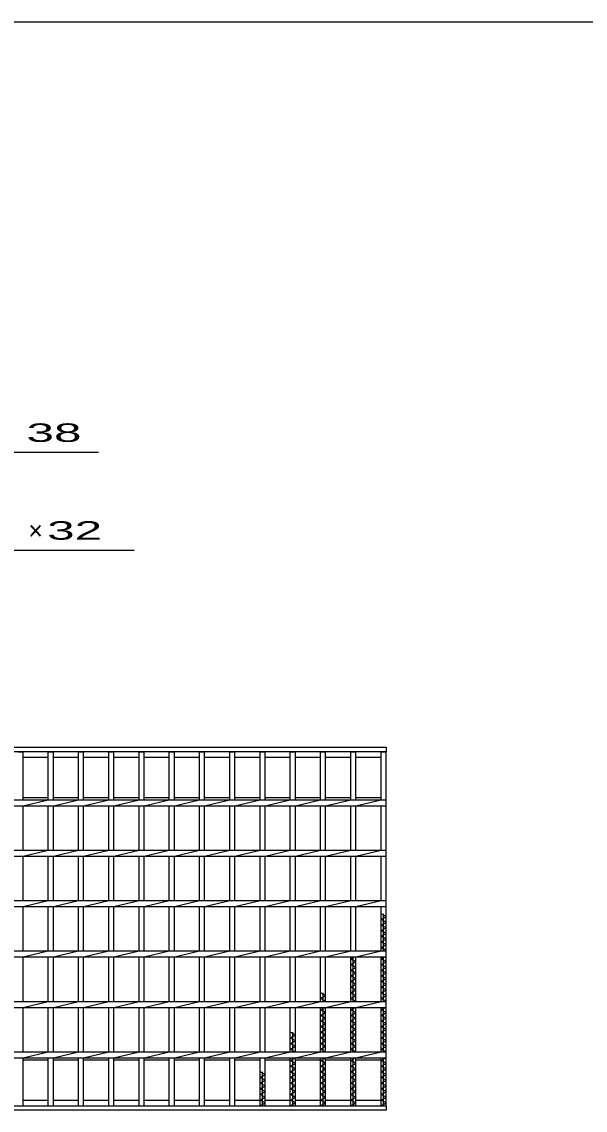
# Model space of a CAD drawing. Units: millimetres, scale not verified. Extents: x -1820 to 1731, y -1282 to 1054.
# Drawn here: x -785 to -227, y -26 to 1054 of the extents above; entities that cross this region are included whole.
import ezdxf
from ezdxf.enums import TextEntityAlignment as Align

# ---------------------------------------------------------------- set-up
doc = ezdxf.new("R2010")
doc.units = ezdxf.units.MM
doc.header["$LTSCALE"] = 10
for name, color, linetype, lineweight in [('0_2', 150, 'Continuous', 25), ('16', 3, 'Continuous', 25), ('22', 4, 'Continuous', 25)]:
    doc.layers.add(name, color=color, linetype=linetype, lineweight=lineweight)
doc.styles.add('ベクトル', font='')
doc.styles.get('ベクトル').set_extended_font_data('ベクトル')

msp = doc.modelspace()

# ---------------------------------------------------------------- linework, layer by layer
at = {"layer": '0_2'}
msp.add_line((-1729, 1053.5), (1731, 1053.5), dxfattribs=at)
at = {"layer": '16'}
for p, q in [((-1419, 334), (-424, 334)), ((-424, 329.5), (-1419, 329.5)), ((-789, 329.5), (-784, 329.5)), ((-784, 282), (-784, 329.5)), ((-784, 324), (-759, 324)), ((-759, 282), (-759, 329.5)), ((-759, 329.5), (-754, 329.5)), ((-754, 282), (-754, 329.5)), ((-754, 324), (-729, 324)), ((-729, 282), (-729, 329.5)), ((-729, 329.5), (-724, 329.5)), ((-724, 282), (-724, 329.5)), ((-724, 324), (-699, 324)), ((-699, 282), (-699, 329.5)), ((-699, 329.5), (-694, 329.5)), ((-694, 282), (-694, 329.5)), ((-694, 324), (-669, 324)), ((-669, 282), (-669, 329.5)), ((-669, 329.5), (-664, 329.5)), ((-664, 282), (-664, 329.5)), ((-664, 324), (-639, 324)), ((-639, 282), (-639, 329.5)), ((-639, 329.5), (-634, 329.5)), ((-634, 282), (-634, 329.5)), ((-634, 324), (-609, 324)), ((-609, 282), (-609, 329.5)), ((-609, 329.5), (-604, 329.5)), ((-604, 282), (-604, 329.5)), ((-604, 324), (-579, 324)), ((-579, 282), (-579, 329.5)), ((-579, 329.5), (-574, 329.5)), ((-574, 282), (-574, 329.5)), ((-574, 324), (-549, 324)), ((-549, 282), (-549, 329.5)), ((-549, 329.5), (-544, 329.5)), ((-544, 282), (-544, 329.5)), ((-544, 324), (-519, 324)), ((-519, 282), (-519, 329.5)), ((-519, 329.5), (-514, 329.5)), ((-514, 282), (-514, 329.5)), ((-514, 324), (-489, 324)), ((-489, 282), (-489, 329.5)), ((-489, 329.5), (-484, 329.5)), ((-484, 282), (-484, 329.5)), ((-484, 324), (-459, 324)), ((-459, 282), (-459, 329.5)), ((-459, 329.5), (-454, 329.5)), ((-454, 282), (-454, 329.5)), ((-454, 324), (-429, 324)), ((-429, 282), (-429, 329.5)), ((-429, 329.5), (-424, 329.5)), ((-424, 334), (-424, 329.5)), ((-424, -21.5), (-424, 329.5)), ((-1419, 282), (-424, 282)), ((-784, 284), (-759, 284)), ((-784, 276), (-759, 282)), ((-754, 284), (-729, 284)), ((-754, 276), (-729, 282)), ((-724, 284), (-699, 284)), ((-724, 276), (-699, 282)), ((-694, 284), (-669, 284)), ((-694, 276), (-669, 282)), ((-664, 284), (-639, 284)), ((-664, 276), (-639, 282)), ((-634, 284), (-609, 284)), ((-634, 276), (-609, 282)), ((-604, 284), (-579, 284)), ((-604, 276), (-579, 282)), ((-574, 284), (-549, 284)), ((-574, 276), (-549, 282)), ((-544, 284), (-519, 284)), ((-544, 276), (-519, 282)), ((-514, 284), (-489, 284)), ((-514, 276), (-489, 282)), ((-484, 284), (-459, 284)), ((-484, 276), (-459, 282)), ((-454, 284), (-429, 284)), ((-454, 276), (-429, 282)), ((-424, 276), (-424, 282)), ((-1419, 276), (-424, 276)), ((-784, 232), (-784, 276)), ((-759, 232), (-759, 276)), ((-754, 232), (-754, 276)), ((-729, 232), (-729, 276)), ((-724, 232), (-724, 276)), ((-699, 232), (-699, 276)), ((-694, 232), (-694, 276)), ((-669, 232), (-669, 276)), ((-664, 232), (-664, 276)), ((-639, 232), (-639, 276)), ((-634, 232), (-634, 276)), ((-609, 232), (-609, 276)), ((-604, 232), (-604, 276)), ((-579, 232), (-579, 276)), ((-574, 232), (-574, 276)), ((-549, 232), (-549, 276)), ((-544, 232), (-544, 276)), ((-519, 232), (-519, 276)), ((-514, 232), (-514, 276)), ((-489, 232), (-489, 276)), ((-484, 232), (-484, 276)), ((-459, 232), (-459, 276)), ((-454, 232), (-454, 276)), ((-429, 232), (-429, 276)), ((-1419, 232), (-424, 232)), ((-784, 226), (-759, 232)), ((-754, 226), (-729, 232)), ((-724, 226), (-699, 232)), ((-694, 226), (-669, 232)), ((-664, 226), (-639, 232)), ((-634, 226), (-609, 232)), ((-604, 226), (-579, 232)), ((-574, 226), (-549, 232)), ((-544, 226), (-519, 232)), ((-514, 226), (-489, 232)), ((-484, 226), (-459, 232)), ((-454, 226), (-429, 232)), ((-424, 226), (-424, 232)), ((-1419, 226), (-424, 226)), ((-784, 182), (-784, 226)), ((-759, 182), (-759, 226)), ((-754, 182), (-754, 226)), ((-729, 182), (-729, 226)), ((-724, 182), (-724, 226)), ((-699, 182), (-699, 226)), ((-694, 182), (-694, 226)), ((-669, 182), (-669, 226)), ((-664, 182), (-664, 226)), ((-639, 182), (-639, 226)), ((-634, 182), (-634, 226)), ((-609, 182), (-609, 226)), ((-604, 182), (-604, 226)), ((-579, 182), (-579, 226)), ((-574, 182), (-574, 226)), ((-549, 182), (-549, 226)), ((-544, 182), (-544, 226)), ((-519, 182), (-519, 226)), ((-514, 182), (-514, 226)), ((-489, 182), (-489, 226)), ((-484, 182), (-484, 226)), ((-459, 182), (-459, 226)), ((-454, 182), (-454, 226)), ((-429, 182), (-429, 226)), ((-1419, 182), (-424, 182)), ((-1419, 176), (-424, 176)), ((-784, 176), (-759, 182)), ((-784, 132), (-784, 176)), ((-759, 132), (-759, 176)), ((-754, 176), (-729, 182)), ((-754, 132), (-754, 176)), ((-729, 132), (-729, 176)), ((-724, 176), (-699, 182)), ((-724, 132), (-724, 176)), ((-699, 132), (-699, 176)), ((-694, 176), (-669, 182)), ((-694, 132), (-694, 176)), ((-669, 132), (-669, 176)), ((-664, 176), (-639, 182)), ((-664, 132), (-664, 176)), ((-639, 132), (-639, 176)), ((-634, 176), (-609, 182)), ((-634, 132), (-634, 176)), ((-609, 132), (-609, 176)), ((-604, 176), (-579, 182)), ((-604, 132), (-604, 176)), ((-579, 132), (-579, 176)), ((-574, 176), (-549, 182)), ((-574, 132), (-574, 176)), ((-549, 132), (-549, 176)), ((-544, 176), (-519, 182)), ((-544, 132), (-544, 176)), ((-519, 132), (-519, 176)), ((-514, 176), (-489, 182)), ((-514, 132), (-514, 176)), ((-489, 132), (-489, 176)), ((-484, 176), (-459, 182)), ((-484, 132), (-484, 176)), ((-459, 132), (-459, 176)), ((-454, 176), (-429, 182)), ((-454, 132), (-454, 176)), ((-429, 132), (-429, 176)), ((-424, 176), (-424, 182)), ((-424, 166.1), (-429, 168.9)), ((-429, 163.3), (-424, 166.1)), ((-424, 160.5), (-429, 163.3)), ((-426.5, 132), (-426.5, 168.9)), ((-429, 157.7), (-424, 160.5)), ((-424, 154.9), (-429, 157.7)), ((-429, 152.1), (-424, 154.9)), ((-424, 149.3), (-429, 152.1)), ((-429, 146.5), (-424, 149.3)), ((-424, 143.7), (-429, 146.5)), ((-429, 140.9), (-424, 143.7)), ((-424, 138.1), (-429, 140.9)), ((-1419, 132), (-424, 132)), ((-784, 126), (-759, 132)), ((-754, 126), (-729, 132)), ((-724, 126), (-699, 132)), ((-694, 126), (-669, 132)), ((-664, 126), (-639, 132)), ((-634, 126), (-609, 132)), ((-604, 126), (-579, 132)), ((-574, 126), (-549, 132)), ((-544, 126), (-519, 132)), ((-514, 126), (-489, 132)), ((-484, 126), (-459, 132)), ((-454, 126), (-429, 132)), ((-429, 135.3), (-424, 138.1)), ((-424, 132.5), (-429, 135.3)), ((-424.89, 132), (-424, 132.5)), ((-424, 126), (-424, 132)), ((-1419, 126), (-424, 126)), ((-784, 82), (-784, 126)), ((-759, 82), (-759, 126)), ((-754, 82), (-754, 126)), ((-729, 82), (-729, 126)), ((-724, 82), (-724, 126)), ((-699, 82), (-699, 126)), ((-694, 82), (-694, 126)), ((-669, 82), (-669, 126)), ((-664, 82), (-664, 126)), ((-639, 82), (-639, 126)), ((-634, 82), (-634, 126)), ((-609, 82), (-609, 126)), ((-604, 82), (-604, 126)), ((-579, 82), (-579, 126)), ((-574, 82), (-574, 126)), ((-549, 82), (-549, 126)), ((-544, 82), (-544, 126)), ((-519, 82), (-519, 126)), ((-514, 82), (-514, 126)), ((-489, 82), (-489, 126)), ((-484, 82), (-484, 126)), ((-459, 82), (-459, 126)), ((-459, 124.1), (-455.61, 126)), ((-454, 121.3), (-459, 124.1)), ((-459, 118.5), (-454, 121.3)), ((-456.5, 82), (-456.5, 126)), ((-454, 82), (-454, 126)), ((-429, 82), (-429, 126)), ((-429, 124.1), (-425.61, 126)), ((-424, 121.3), (-429, 124.1)), ((-429, 118.5), (-424, 121.3)), ((-426.5, 82), (-426.5, 126)), ((-454, 115.7), (-459, 118.5)), ((-459, 112.9), (-454, 115.7)), ((-454, 110.1), (-459, 112.9)), ((-459, 107.3), (-454, 110.1)), ((-424, 115.7), (-429, 118.5)), ((-429, 112.9), (-424, 115.7)), ((-424, 110.1), (-429, 112.9)), ((-429, 107.3), (-424, 110.1)), ((-454, 104.5), (-459, 107.3)), ((-459, 101.7), (-454, 104.5)), ((-454, 98.9), (-459, 101.7)), ((-459, 96.1), (-454, 98.9)), ((-424, 104.5), (-429, 107.3)), ((-429, 101.7), (-424, 104.5)), ((-424, 98.9), (-429, 101.7)), ((-429, 96.1), (-424, 98.9)), ((-484, 87.7), (-489, 90.5)), ((-489, 84.9), (-484, 87.7)), ((-486.5, 82), (-486.5, 90.5)), ((-454, 93.3), (-459, 96.1)), ((-459, 90.5), (-454, 93.3)), ((-454, 87.7), (-459, 90.5)), ((-459, 84.9), (-454, 87.7)), ((-424, 93.3), (-429, 96.1)), ((-429, 90.5), (-424, 93.3)), ((-424, 87.7), (-429, 90.5)), ((-429, 84.9), (-424, 87.7)), ((-1419, 82), (-424, 82)), ((-1419, 76), (-424, 76)), ((-784, 76), (-759, 82)), ((-784, 32), (-784, 76)), ((-759, 32), (-759, 76)), ((-754, 76), (-729, 82)), ((-754, 32), (-754, 76)), ((-729, 32), (-729, 76)), ((-724, 76), (-699, 82)), ((-724, 32), (-724, 76)), ((-699, 32), (-699, 76)), ((-694, 76), (-669, 82)), ((-694, 32), (-694, 76)), ((-669, 32), (-669, 76)), ((-664, 76), (-639, 82)), ((-664, 32), (-664, 76)), ((-639, 32), (-639, 76)), ((-634, 76), (-609, 82)), ((-634, 32), (-634, 76)), ((-609, 32), (-609, 76)), ((-604, 76), (-579, 82)), ((-604, 32), (-604, 76)), ((-579, 32), (-579, 76)), ((-574, 76), (-549, 82)), ((-574, 32), (-574, 76)), ((-549, 32), (-549, 76)), ((-544, 76), (-519, 82)), ((-544, 32), (-544, 76)), ((-519, 32), (-519, 76)), ((-514, 76), (-489, 82)), ((-514, 32), (-514, 76)), ((-484, 82.1), (-489, 84.9)), ((-489, 32), (-489, 76)), ((-489, 73.7), (-484.89, 76)), ((-486.5, 32), (-486.5, 76)), ((-484.18, 82), (-484, 82.1)), ((-484, 76), (-459, 82)), ((-484, 32), (-484, 76)), ((-454, 82.1), (-459, 84.9)), ((-459, 32), (-459, 76)), ((-459, 73.7), (-454.89, 76)), ((-456.5, 32), (-456.5, 76)), ((-454.18, 82), (-454, 82.1)), ((-454, 76), (-429, 82)), ((-454, 32), (-454, 76)), ((-424, 82.1), (-429, 84.9)), ((-429, 32), (-429, 76)), ((-429, 73.7), (-424.89, 76)), ((-426.5, 32), (-426.5, 76)), ((-424.18, 82), (-424, 82.1)), ((-424, 76), (-424, 82)), ((-484, 70.9), (-489, 73.7)), ((-489, 68.1), (-484, 70.9)), ((-484, 65.3), (-489, 68.1)), ((-489, 62.5), (-484, 65.3)), ((-454, 70.9), (-459, 73.7)), ((-459, 68.1), (-454, 70.9)), ((-454, 65.3), (-459, 68.1)), ((-459, 62.5), (-454, 65.3)), ((-424, 70.9), (-429, 73.7)), ((-429, 68.1), (-424, 70.9)), ((-424, 65.3), (-429, 68.1)), ((-429, 62.5), (-424, 65.3)), ((-484, 59.7), (-489, 62.5)), ((-489, 56.9), (-484, 59.7)), ((-484, 54.1), (-489, 56.9)), ((-489, 51.3), (-484, 54.1)), ((-454, 59.7), (-459, 62.5)), ((-459, 56.9), (-454, 59.7)), ((-454, 54.1), (-459, 56.9)), ((-459, 51.3), (-454, 54.1)), ((-424, 59.7), (-429, 62.5)), ((-429, 56.9), (-424, 59.7)), ((-424, 54.1), (-429, 56.9)), ((-429, 51.3), (-424, 54.1)), ((-514, 48.5), (-519, 51.3)), ((-519, 45.7), (-514, 48.5)), ((-514, 42.9), (-519, 45.7)), ((-516.5, 32), (-516.5, 51.3)), ((-484, 48.5), (-489, 51.3)), ((-489, 45.7), (-484, 48.5)), ((-484, 42.9), (-489, 45.7)), ((-454, 48.5), (-459, 51.3)), ((-459, 45.7), (-454, 48.5)), ((-454, 42.9), (-459, 45.7)), ((-424, 48.5), (-429, 51.3)), ((-429, 45.7), (-424, 48.5)), ((-424, 42.9), (-429, 45.7)), ((-519, 40.1), (-514, 42.9)), ((-514, 37.3), (-519, 40.1)), ((-519, 34.5), (-514, 37.3)), ((-514.54, 32), (-519, 34.5)), ((-489, 40.1), (-484, 42.9)), ((-484, 37.3), (-489, 40.1)), ((-489, 34.5), (-484, 37.3)), ((-484.54, 32), (-489, 34.5)), ((-459, 40.1), (-454, 42.9)), ((-454, 37.3), (-459, 40.1)), ((-459, 34.5), (-454, 37.3)), ((-454.54, 32), (-459, 34.5)), ((-429, 40.1), (-424, 42.9)), ((-424, 37.3), (-429, 40.1)), ((-429, 34.5), (-424, 37.3)), ((-424, 31.7), (-429, 34.5)), ((-1419, 32), (-424, 32)), ((-1419, 26), (-424, 26)), ((-784, 26), (-759, 32)), ((-784, -21.5), (-784, 26)), ((-784, 24), (-759, 24)), ((-759, -21.5), (-759, 26)), ((-754, 26), (-729, 32)), ((-754, -21.5), (-754, 26)), ((-754, 24), (-729, 24)), ((-729, -21.5), (-729, 26)), ((-724, 26), (-699, 32)), ((-724, -21.5), (-724, 26)), ((-724, 24), (-699, 24)), ((-699, -21.5), (-699, 26)), ((-694, 26), (-669, 32)), ((-694, -21.5), (-694, 26)), ((-694, 24), (-669, 24)), ((-669, -21.5), (-669, 26)), ((-664, 26), (-639, 32)), ((-664, -21.5), (-664, 26)), ((-664, 24), (-639, 24)), ((-639, -21.5), (-639, 26)), ((-634, 26), (-609, 32)), ((-634, -21.5), (-634, 26)), ((-634, 24), (-609, 24)), ((-609, -21.5), (-609, 26)), ((-604, 26), (-579, 32)), ((-604, -21.5), (-604, 26)), ((-604, 24), (-579, 24)), ((-579, -21.5), (-579, 26)), ((-574, 26), (-549, 32)), ((-574, -21.5), (-574, 26)), ((-574, 24), (-549, 24)), ((-549, -21.5), (-549, 26)), ((-544, 26), (-519, 32)), ((-544, -21.5), (-544, 26)), ((-544, 24), (-519, 24)), ((-519, -21.5), (-519, 26)), ((-519, 23.3), (-514.18, 26)), ((-514, 20.5), (-519, 23.3)), ((-516.5, -21.5), (-516.5, 26)), ((-514, 26), (-489, 32)), ((-514, -21.5), (-514, 26)), ((-514, 24), (-489, 24)), ((-489, -21.5), (-489, 26)), ((-489, 23.3), (-484.18, 26)), ((-484, 20.5), (-489, 23.3)), ((-486.5, -21.5), (-486.5, 26)), ((-484, 26), (-459, 32)), ((-484, -21.5), (-484, 26)), ((-484, 24), (-459, 24)), ((-459, -21.5), (-459, 26)), ((-459, 23.3), (-454.18, 26)), ((-454, 20.5), (-459, 23.3)), ((-456.5, -21.5), (-456.5, 26)), ((-454, 26), (-429, 32)), ((-454, -21.5), (-454, 26)), ((-454, 24), (-429, 24)), ((-429, -21.5), (-429, 26)), ((-429, 23.3), (-424.18, 26)), ((-424, 20.5), (-429, 23.3)), ((-426.5, -21.5), (-426.5, 26)), ((-424, 26), (-424, 32)), ((-544, 9.3), (-549, 12.1)), ((-546.5, -21.5), (-546.5, 12.1)), ((-519, 17.7), (-514, 20.5)), ((-514, 14.9), (-519, 17.7)), ((-519, 12.1), (-514, 14.9)), ((-514, 9.3), (-519, 12.1)), ((-489, 17.7), (-484, 20.5)), ((-484, 14.9), (-489, 17.7)), ((-489, 12.1), (-484, 14.9)), ((-484, 9.3), (-489, 12.1)), ((-459, 17.7), (-454, 20.5)), ((-454, 14.9), (-459, 17.7)), ((-459, 12.1), (-454, 14.9)), ((-454, 9.3), (-459, 12.1)), ((-429, 17.7), (-424, 20.5)), ((-424, 14.9), (-429, 17.7)), ((-429, 12.1), (-424, 14.9)), ((-424, 9.3), (-429, 12.1)), ((-549, 6.5), (-544, 9.3)), ((-544, 3.7), (-549, 6.5)), ((-549, 0.9), (-544, 3.7)), ((-544, -1.9), (-549, 0.9)), ((-519, 6.5), (-514, 9.3)), ((-514, 3.7), (-519, 6.5)), ((-519, 0.9), (-514, 3.7)), ((-514, -1.9), (-519, 0.9)), ((-489, 6.5), (-484, 9.3)), ((-484, 3.7), (-489, 6.5)), ((-489, 0.9), (-484, 3.7)), ((-484, -1.9), (-489, 0.9)), ((-459, 6.5), (-454, 9.3)), ((-454, 3.7), (-459, 6.5)), ((-459, 0.9), (-454, 3.7)), ((-454, -1.9), (-459, 0.9)), ((-429, 6.5), (-424, 9.3)), ((-424, 3.7), (-429, 6.5)), ((-429, 0.9), (-424, 3.7)), ((-424, -1.9), (-429, 0.9)), ((-549, -4.7), (-544, -1.9)), ((-544, -7.5), (-549, -4.7)), ((-549, -10.3), (-544, -7.5)), ((-544, -13.1), (-549, -10.3)), ((-519, -4.7), (-514, -1.9)), ((-514, -7.5), (-519, -4.7)), ((-519, -10.3), (-514, -7.5)), ((-514, -13.1), (-519, -10.3)), ((-489, -4.7), (-484, -1.9)), ((-484, -7.5), (-489, -4.7)), ((-489, -10.3), (-484, -7.5)), ((-484, -13.1), (-489, -10.3)), ((-459, -4.7), (-454, -1.9)), ((-454, -7.5), (-459, -4.7)), ((-459, -10.3), (-454, -7.5)), ((-454, -13.1), (-459, -10.3)), ((-429, -4.7), (-424, -1.9)), ((-424, -7.5), (-429, -4.7)), ((-429, -10.3), (-424, -7.5)), ((-424, -13.1), (-429, -10.3)), ((-1419, -21.5), (-424, -21.5)), ((-789, -21.5), (-784, -21.5)), ((-784, -16), (-759, -16)), ((-759, -21.5), (-754, -21.5)), ((-754, -16), (-729, -16)), ((-729, -21.5), (-724, -21.5)), ((-724, -16), (-699, -16)), ((-699, -21.5), (-694, -21.5)), ((-694, -16), (-669, -16)), ((-669, -21.5), (-664, -21.5)), ((-664, -16), (-639, -16)), ((-639, -21.5), (-634, -21.5)), ((-634, -16), (-609, -16)), ((-609, -21.5), (-604, -21.5)), ((-604, -16), (-579, -16)), ((-579, -21.5), (-574, -21.5)), ((-574, -16), (-549, -16)), ((-549, -15.9), (-544, -13.1)), ((-544, -18.7), (-549, -15.9)), ((-549, -21.5), (-544, -18.7)), ((-549, -21.5), (-544, -21.5)), ((-544, -16), (-519, -16)), ((-519, -15.9), (-514, -13.1)), ((-514, -18.7), (-519, -15.9)), ((-519, -21.5), (-514, -18.7)), ((-519, -21.5), (-514, -21.5)), ((-514, -16), (-489, -16)), ((-489, -15.9), (-484, -13.1)), ((-484, -18.7), (-489, -15.9)), ((-489, -21.5), (-484, -18.7)), ((-489, -21.5), (-484, -21.5)), ((-484, -16), (-459, -16)), ((-459, -15.9), (-454, -13.1)), ((-454, -18.7), (-459, -15.9)), ((-459, -21.5), (-454, -18.7)), ((-459, -21.5), (-454, -21.5)), ((-454, -16), (-429, -16)), ((-429, -15.9), (-424, -13.1)), ((-424, -18.7), (-429, -15.9)), ((-429, -21.5), (-424, -18.7)), ((-429, -21.5), (-424, -21.5)), ((-424, -21.5), (-424, -26)), ((-424, -26), (-1419, -26))]:
    msp.add_line(p, q, dxfattribs=at)
at = {"layer": '22'}
for p, q in [((-1169.25, 626.5), (-709.25, 626.5)), ((-1093.75, 529.5), (-673.75, 529.5))]:
    msp.add_line(p, q, dxfattribs=at)

# ---------------------------------------------------------------- texts
at = {"layer": '22', "color": 2, "style": 'ベクトル', "width": 2}
for s, p in [(' 38 ', (-794.25, 646)), (' 32 ', (-773.75, 549))]:
    msp.add_text(s, height=18.33, dxfattribs=at).set_placement(p, align=Align.MIDDLE_LEFT)
at = {"layer": '22', "color": 2, "style": 'ベクトル'}
msp.add_text('×', height=18.33, dxfattribs=at).set_placement((-778.75, 549), align=Align.MIDDLE_LEFT)

doc.saveas('drawing.dxf')
